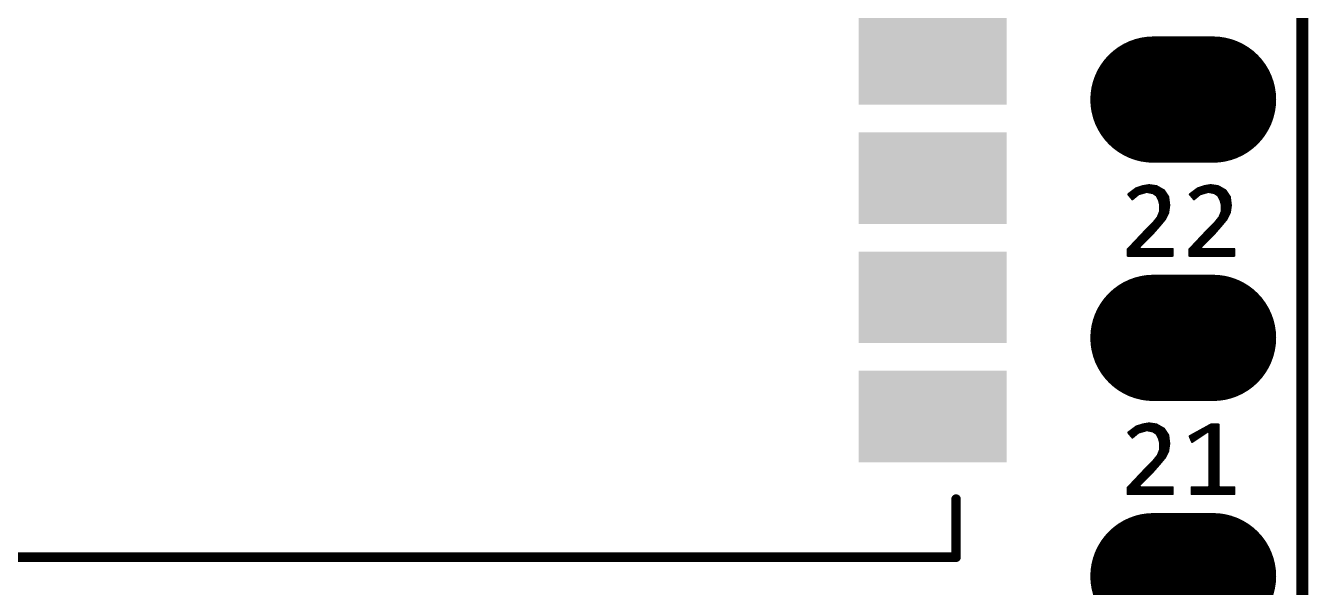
# Model space of a CAD drawing. Extents: x 17.8 to 58.4, y 21 to 93.6.
# Drawn here: x 37.19 to 50.86, y 57.73 to 63.71 of the extents above; entities that cross this region are included whole.
import ezdxf

# ---------------------------------------------------------------- set-up
doc = ezdxf.new("R2010")
doc.units = 0
doc.header["$MEASUREMENT"] = 0
doc.layers.get('0').update_dxf_attribs({"linetype": 'CONTINUOUS'})
doc.layers.add('SILKTOP_PHO', color=251, linetype='CONTINUOUS')

# ---------------------------------------------------------------- blocks, each defined once
blk = doc.blocks.new('ROUND_1')
at = {"const_width": 0.0127}
blk.add_lwpolyline([(-0.00635, 0, 1), (0.00635, 0, 1)], format="xyb", close=True, dxfattribs=at)
blk = doc.blocks.new('ROUND_33')
at = {"const_width": 0.0508}
blk.add_lwpolyline([(-0.0254, 0, 1), (0.0254, 0, 1)], format="xyb", close=True, dxfattribs=at)
blk = doc.blocks.new('RECTANGLE_22')
blk.add_solid([(0.788162, 0.48806), (0.788162, -0.48806), (-0.788162, 0.48806), (-0.788162, -0.48806)])
blk = doc.blocks.new('OBLONG_245')
at = {"const_width": 1.3462}
blk.add_lwpolyline([(0.3175, 0), (-0.3175, 0)], dxfattribs=at)
at = {"const_width": 0.6731}
for points in [[(-0.65405, 0, 1), (0.01905, 0, 1)], [(-0.01905, 0, 1), (0.65405, 0, 1)]]:
    blk.add_lwpolyline(points, format="xyb", close=True, dxfattribs=at)

msp = doc.modelspace()

# ---------------------------------------------------------------- linework, layer by layer
at = {"const_width": 0.127}
msp.add_lwpolyline([(50.8, 25.900126), (50.8, 76.700126)], dxfattribs=at)
at = {"layer": 'SILKTOP_PHO'}
for points, const_width in [([(50.8, 25.900126), (50.8, 76.700126)], 0.127), ([(49.02835, 61.977778), (48.945292, 61.915294)], 0.0254), ([(48.9712, 61.884052), (48.9712, 61.934852)], 0.0254), ([(48.9966, 61.87059), (48.9966, 61.953902)], 0.0254), ([(49.022, 61.891926), (49.022, 61.972952)], 0.0254), ([(49.097184, 62.000638), (49.02835, 61.977778)], 0.0254), ([(49.0474, 61.913008), (49.0474, 61.984128)], 0.0254), ([(49.054766, 61.917834), (49.138332, 61.94171)], 0.0254), ([(49.0728, 61.922914), (49.0728, 61.99251)], 0.0254), ([(49.165764, 62.012068), (49.097184, 62.000638)], 0.0254), ([(49.0982, 61.930026), (49.0982, 62.000892)], 0.0254), ([(49.1236, 61.937392), (49.1236, 62.004956)], 0.0254), ([(49.138332, 61.94171), (49.144174, 61.941964)], 0.0254), ([(49.144174, 61.941964), (49.203864, 61.930026)], 0.0254), ([(49.149, 61.940948), (49.149, 62.009274)], 0.0254), ([(49.245012, 62.000638), (49.165764, 62.012068)], 0.0254), ([(49.1744, 61.935868), (49.1744, 62.010798)], 0.0254), ([(49.1998, 61.930788), (49.1998, 62.007242)], 0.0254), ([(49.203864, 61.930026), (49.208436, 61.927994)], 0.0254), ([(49.208436, 61.927994), (49.24425, 61.904118)], 0.0254), ([(49.2252, 61.916818), (49.2252, 62.003686)], 0.0254), ([(49.324006, 61.95568), (49.245012, 62.000638)], 0.0254), ([(49.2506, 61.895482), (49.2506, 61.99759)], 0.0254), ([(49.276, 61.83884), (49.276, 61.983112)], 0.0254), ([(49.3014, 61.610494), (49.3014, 61.968634)], 0.0254), ([(49.368456, 61.889132), (49.324006, 61.95568)], 0.0254), ([(49.3268, 61.640974), (49.3268, 61.951362)], 0.0254), ([(49.685194, 61.977778), (49.601882, 61.915294)], 0.0254), ([(49.6316, 61.879734), (49.6316, 61.937646)], 0.0254), ([(49.657, 61.873892), (49.657, 61.956696)], 0.0254), ([(49.6824, 61.894974), (49.6824, 61.975746)], 0.0254), ([(49.753774, 62.000638), (49.685194, 61.977778)], 0.0254), ([(49.7078, 61.916056), (49.7078, 61.985144)], 0.0254), ([(49.711356, 61.917834), (49.794922, 61.94171)], 0.0254), ([(49.7332, 61.92393), (49.7332, 61.99378)], 0.0254), ([(49.822608, 62.012068), (49.753774, 62.000638)], 0.0254), ([(49.7586, 61.931296), (49.7586, 62.0014)], 0.0254), ([(49.784, 61.938408), (49.784, 62.005718)], 0.0254), ([(49.794922, 61.94171), (49.801018, 61.941964)], 0.0254), ([(49.801018, 61.941964), (49.860708, 61.930026)], 0.0254), ([(49.8094, 61.940186), (49.8094, 62.009782)], 0.0254), ([(49.901856, 62.000638), (49.822608, 62.012068)], 0.0254), ([(49.8348, 61.935106), (49.8348, 62.01029)], 0.0254), ([(49.8602, 61.930026), (49.8602, 62.006734)], 0.0254), ([(49.860708, 61.930026), (49.86528, 61.927994)], 0.0254), ([(49.86528, 61.927994), (49.901094, 61.904118)], 0.0254), ([(49.8856, 61.914532), (49.8856, 62.002924)], 0.0254), ([(49.980596, 61.95568), (49.901856, 62.000638)], 0.0254), ([(49.911, 61.888116), (49.911, 61.995558)], 0.0254), ([(49.9364, 61.824108), (49.9364, 61.980826)], 0.0254), ([(49.9618, 61.615066), (49.9618, 61.966348)], 0.0254), ([(50.025046, 61.889132), (49.980596, 61.95568)], 0.0254), ([(49.9872, 61.645546), (49.9872, 61.945774)], 0.0254), ([(48.945292, 61.915294), (48.988218, 61.863732)], 0.0254), ([(48.9458, 61.914532), (48.9458, 61.915802)], 0.0254), ([(48.988218, 61.863732), (49.050194, 61.915294)], 0.0254), ([(49.050194, 61.915294), (49.054766, 61.917834)], 0.0254), ([(49.24425, 61.904118), (49.248568, 61.899292)], 0.0254), ([(49.248568, 61.899292), (49.272444, 61.85154)], 0.0254), ([(49.272444, 61.85154), (49.27346, 61.849)], 0.0254), ([(49.27346, 61.849), (49.285398, 61.801248)], 0.0254), ([(49.285398, 61.801248), (49.285906, 61.797946)], 0.0254), ([(49.285906, 61.797946), (49.285906, 61.738256)], 0.0254), ([(49.3522, 61.686186), (49.3522, 61.913262)], 0.0254), ([(49.368202, 61.71819), (49.379632, 61.7982)], 0.0254), ([(49.379632, 61.7982), (49.368456, 61.889132)], 0.0254), ([(49.3776, 61.783214), (49.3776, 61.815218)], 0.0254), ([(49.601882, 61.915294), (49.644808, 61.863732)], 0.0254), ([(49.6062, 61.910214), (49.6062, 61.918596)], 0.0254), ([(49.644808, 61.863732), (49.706784, 61.915294)], 0.0254), ([(49.706784, 61.915294), (49.711356, 61.917834)], 0.0254), ([(49.901094, 61.904118), (49.905412, 61.899292)], 0.0254), ([(49.905412, 61.899292), (49.929288, 61.85154)], 0.0254), ([(49.929288, 61.85154), (49.930304, 61.849)], 0.0254), ([(49.930304, 61.849), (49.942242, 61.801248)], 0.0254), ([(49.942242, 61.801248), (49.942496, 61.797946)], 0.0254), ([(49.942496, 61.797946), (49.942496, 61.738256)], 0.0254), ([(50.0126, 61.693552), (50.0126, 61.907674)], 0.0254), ([(50.036476, 61.7982), (50.025046, 61.889132)], 0.0254), ([(50.025046, 61.71819), (50.036476, 61.7982)], 0.0254), ([(49.259236, 61.670692), (49.211484, 61.611002)], 0.0254), ([(49.2506, 61.551058), (49.2506, 61.660024)], 0.0254), ([(49.261014, 61.673994), (49.259236, 61.670692)], 0.0254), ([(49.28489, 61.733684), (49.261014, 61.673994)], 0.0254), ([(49.275492, 61.579506), (49.334166, 61.649864)], 0.0254), ([(49.276, 61.580014), (49.276, 61.711332)], 0.0254), ([(49.285906, 61.738256), (49.28489, 61.733684)], 0.0254), ([(49.334166, 61.649864), (49.368202, 61.71819)], 0.0254), ([(49.915826, 61.670692), (49.868074, 61.611002)], 0.0254), ([(49.911, 61.555376), (49.911, 61.664596)], 0.0254), ([(49.917858, 61.673994), (49.915826, 61.670692)], 0.0254), ([(49.941734, 61.733684), (49.917858, 61.673994)], 0.0254), ([(49.932082, 61.579506), (49.990756, 61.649864)], 0.0254), ([(49.9364, 61.584586), (49.9364, 61.720476)], 0.0254), ([(49.942496, 61.738256), (49.941734, 61.733684)], 0.0254), ([(49.990756, 61.649864), (50.025046, 61.71819)], 0.0254), ([(49.127156, 61.52642), (48.93945, 61.327284)], 0.0254), ([(49.1236, 61.415676), (49.1236, 61.522864)], 0.0254), ([(49.210468, 61.609986), (49.127156, 61.52642)], 0.0254), ([(49.149, 61.441076), (49.149, 61.548518)], 0.0254), ([(49.1744, 61.466476), (49.1744, 61.573918)], 0.0254), ([(49.19218, 61.484256), (49.275492, 61.579506)], 0.0254), ([(49.1998, 61.492892), (49.1998, 61.599318)], 0.0254), ([(49.211484, 61.611002), (49.210468, 61.609986)], 0.0254), ([(49.2252, 61.522102), (49.2252, 61.628274)], 0.0254), ([(49.783746, 61.52642), (49.596294, 61.327284)], 0.0254), ([(49.867312, 61.609986), (49.783746, 61.52642)], 0.0254), ([(49.784, 61.419486), (49.784, 61.526674)], 0.0254), ([(49.8094, 61.444886), (49.8094, 61.552074)], 0.0254), ([(49.8348, 61.470286), (49.8348, 61.577474)], 0.0254), ([(49.849024, 61.484256), (49.932082, 61.579506)], 0.0254), ([(49.8602, 61.49721), (49.8602, 61.602874)], 0.0254), ([(49.868074, 61.611002), (49.867312, 61.609986)], 0.0254), ([(49.8856, 61.526166), (49.8856, 61.632846)], 0.0254), ([(48.9966, 61.261498), (48.9966, 61.38799)], 0.0254), ([(49.022, 61.261498), (49.022, 61.414914)], 0.0254), ([(49.0474, 61.261498), (49.0474, 61.441838)], 0.0254), ([(49.061116, 61.353192), (49.19218, 61.484256)], 0.0254), ([(49.0728, 61.364876), (49.0728, 61.469016)], 0.0254), ([(49.0982, 61.390276), (49.0982, 61.49594)], 0.0254), ([(49.657, 61.261498), (49.657, 61.3918)], 0.0254), ([(49.6824, 61.261498), (49.6824, 61.418724)], 0.0254), ([(49.7078, 61.261498), (49.7078, 61.445902)], 0.0254), ([(49.71796, 61.353192), (49.849024, 61.484256)], 0.0254), ([(49.7332, 61.368686), (49.7332, 61.472826)], 0.0254), ([(49.7586, 61.394086), (49.7586, 61.49975)], 0.0254), ([(48.93945, 61.327284), (48.93945, 61.261498)], 0.0254), ([(48.93945, 61.261498), (49.4157, 61.261498)], 0.0254), ([(48.9458, 61.261498), (48.9458, 61.333888)], 0.0254), ([(48.9712, 61.261498), (48.9712, 61.361066)], 0.0254), ([(49.07026, 61.331602), (49.061116, 61.353192)], 0.0254), ([(49.4157, 61.331602), (49.07026, 61.331602)], 0.0254), ([(49.0728, 61.261498), (49.0728, 61.331602)], 0.0254), ([(49.0982, 61.261498), (49.0982, 61.331602)], 0.0254), ([(49.1236, 61.261498), (49.1236, 61.331602)], 0.0254), ([(49.149, 61.261498), (49.149, 61.331602)], 0.0254), ([(49.1744, 61.261498), (49.1744, 61.331602)], 0.0254), ([(49.1998, 61.261498), (49.1998, 61.331602)], 0.0254), ([(49.2252, 61.261498), (49.2252, 61.331602)], 0.0254), ([(49.2506, 61.261498), (49.2506, 61.331602)], 0.0254), ([(49.276, 61.261498), (49.276, 61.331602)], 0.0254), ([(49.3014, 61.261498), (49.3014, 61.331602)], 0.0254), ([(49.3268, 61.261498), (49.3268, 61.331602)], 0.0254), ([(49.3522, 61.261498), (49.3522, 61.331602)], 0.0254), ([(49.3776, 61.261498), (49.3776, 61.331602)], 0.0254), ([(49.403, 61.261498), (49.403, 61.331602)], 0.0254), ([(49.4157, 61.261498), (49.4157, 61.331602)], 0.0254), ([(49.596294, 61.327284), (49.596294, 61.261498)], 0.0254), ([(49.596294, 61.261498), (50.07229, 61.261498)], 0.0254), ([(49.6062, 61.261498), (49.6062, 61.337952)], 0.0254), ([(49.6316, 61.261498), (49.6316, 61.364876)], 0.0254), ([(49.72685, 61.331602), (49.71796, 61.353192)], 0.0254), ([(50.07229, 61.331602), (49.72685, 61.331602)], 0.0254), ([(49.7332, 61.261498), (49.7332, 61.331602)], 0.0254), ([(49.7586, 61.261498), (49.7586, 61.331602)], 0.0254), ([(49.784, 61.261498), (49.784, 61.331602)], 0.0254), ([(49.8094, 61.261498), (49.8094, 61.331602)], 0.0254), ([(49.8348, 61.261498), (49.8348, 61.331602)], 0.0254), ([(49.8602, 61.261498), (49.8602, 61.331602)], 0.0254), ([(49.8856, 61.261498), (49.8856, 61.331602)], 0.0254), ([(49.911, 61.261498), (49.911, 61.331602)], 0.0254), ([(49.9364, 61.261498), (49.9364, 61.331602)], 0.0254), ([(49.9618, 61.261498), (49.9618, 61.331602)], 0.0254), ([(49.9872, 61.261498), (49.9872, 61.331602)], 0.0254), ([(50.0126, 61.261498), (50.0126, 61.331602)], 0.0254), ([(50.038, 61.261498), (50.038, 61.331602)], 0.0254), ([(50.0634, 61.261498), (50.0634, 61.331602)], 0.0254), ([(50.07229, 61.261498), (50.07229, 61.331602)], 0.0254), ([(49.165764, 59.472068), (49.097184, 59.460638)], 0.0254), ([(49.0982, 59.390026), (49.0982, 59.460892)], 0.0254), ([(49.1236, 59.397392), (49.1236, 59.464956)], 0.0254), ([(49.149, 59.400948), (49.149, 59.469274)], 0.0254), ([(49.245012, 59.460638), (49.165764, 59.472068)], 0.0254), ([(49.1744, 59.395868), (49.1744, 59.470798)], 0.0254), ([(49.1998, 59.390788), (49.1998, 59.467242)], 0.0254), ([(49.2252, 59.376818), (49.2252, 59.463686)], 0.0254), ([(49.02835, 59.437778), (48.945292, 59.375294)], 0.0254), ([(48.945292, 59.375294), (48.988218, 59.323732)], 0.0254), ([(48.9458, 59.374532), (48.9458, 59.375802)], 0.0254), ([(48.9712, 59.344052), (48.9712, 59.394852)], 0.0254), ([(48.988218, 59.323732), (49.050194, 59.375294)], 0.0254), ([(48.9966, 59.33059), (48.9966, 59.413902)], 0.0254), ([(49.022, 59.351926), (49.022, 59.432952)], 0.0254), ([(49.097184, 59.460638), (49.02835, 59.437778)], 0.0254), ([(49.0474, 59.373008), (49.0474, 59.444128)], 0.0254), ([(49.050194, 59.375294), (49.054766, 59.377834)], 0.0254), ([(49.054766, 59.377834), (49.138332, 59.40171)], 0.0254), ([(49.0728, 59.382914), (49.0728, 59.45251)], 0.0254), ([(49.138332, 59.40171), (49.144174, 59.401964)], 0.0254), ([(49.144174, 59.401964), (49.203864, 59.390026)], 0.0254), ([(49.203864, 59.390026), (49.208436, 59.387994)], 0.0254), ([(49.208436, 59.387994), (49.24425, 59.364118)], 0.0254), ([(49.24425, 59.364118), (49.248568, 59.359292)], 0.0254), ([(49.324006, 59.41568), (49.245012, 59.460638)], 0.0254), ([(49.248568, 59.359292), (49.272444, 59.31154)], 0.0254), ([(49.2506, 59.355482), (49.2506, 59.45759)], 0.0254), ([(49.276, 59.29884), (49.276, 59.443112)], 0.0254), ([(49.3014, 59.070494), (49.3014, 59.428634)], 0.0254), ([(49.368456, 59.349132), (49.324006, 59.41568)], 0.0254), ([(49.3268, 59.100974), (49.3268, 59.411362)], 0.0254), ([(49.3522, 59.146186), (49.3522, 59.373262)], 0.0254), ([(49.379632, 59.2582), (49.368456, 59.349132)], 0.0254), ([(49.825656, 59.460384), (49.59985, 59.335924)], 0.0254), ([(49.59985, 59.335924), (49.624996, 59.276996)], 0.0254), ([(49.6062, 59.321192), (49.6062, 59.33948)], 0.0254), ([(49.624996, 59.276996), (49.791366, 59.387994)], 0.0254), ([(49.6316, 59.281568), (49.6316, 59.35345)], 0.0254), ([(49.657, 59.298332), (49.657, 59.36742)], 0.0254), ([(49.6824, 59.31535), (49.6824, 59.38139)], 0.0254), ([(49.7078, 59.332368), (49.7078, 59.39536)], 0.0254), ([(49.7332, 59.349132), (49.7332, 59.40933)], 0.0254), ([(49.7586, 59.36615), (49.7586, 59.4233)], 0.0254), ([(49.784, 59.383168), (49.784, 59.43727)], 0.0254), ([(49.791366, 59.387994), (49.811178, 59.377326)], 0.0254), ([(49.8094, 59.38393), (49.8094, 59.45124)], 0.0254), ([(49.811178, 59.377326), (49.811178, 58.804302)], 0.0254), ([(49.905158, 59.460384), (49.825656, 59.460384)], 0.0254), ([(49.8348, 58.721498), (49.8348, 59.460384)], 0.0254), ([(49.8602, 58.721498), (49.8602, 59.460384)], 0.0254), ([(49.8856, 58.721498), (49.8856, 59.460384)], 0.0254), ([(49.905158, 58.804302), (49.905158, 59.460384)], 0.0254), ([(49.28489, 59.193684), (49.261014, 59.133994)], 0.0254), ([(49.272444, 59.31154), (49.27346, 59.309)], 0.0254), ([(49.27346, 59.309), (49.285398, 59.261248)], 0.0254), ([(49.285906, 59.198256), (49.28489, 59.193684)], 0.0254), ([(49.285398, 59.261248), (49.285906, 59.257946)], 0.0254), ([(49.285906, 59.257946), (49.285906, 59.198256)], 0.0254), ([(49.368202, 59.17819), (49.379632, 59.2582)], 0.0254), ([(49.3776, 59.243214), (49.3776, 59.275218)], 0.0254), ([(49.210468, 59.069986), (49.127156, 58.98642)], 0.0254), ([(49.1998, 58.952892), (49.1998, 59.059318)], 0.0254), ([(49.211484, 59.071002), (49.210468, 59.069986)], 0.0254), ([(49.259236, 59.130692), (49.211484, 59.071002)], 0.0254), ([(49.2252, 58.982102), (49.2252, 59.088274)], 0.0254), ([(49.2506, 59.011058), (49.2506, 59.120024)], 0.0254), ([(49.261014, 59.133994), (49.259236, 59.130692)], 0.0254), ([(49.275492, 59.039506), (49.334166, 59.109864)], 0.0254), ([(49.276, 59.040014), (49.276, 59.171332)], 0.0254), ([(49.334166, 59.109864), (49.368202, 59.17819)], 0.0254), ([(49.127156, 58.98642), (48.93945, 58.787284)], 0.0254), ([(49.061116, 58.813192), (49.19218, 58.944256)], 0.0254), ([(49.0728, 58.824876), (49.0728, 58.929016)], 0.0254), ([(49.0982, 58.850276), (49.0982, 58.95594)], 0.0254), ([(49.1236, 58.875676), (49.1236, 58.982864)], 0.0254), ([(49.149, 58.901076), (49.149, 59.008518)], 0.0254), ([(49.1744, 58.926476), (49.1744, 59.033918)], 0.0254), ([(49.19218, 58.944256), (49.275492, 59.039506)], 0.0254), ([(48.93945, 58.787284), (48.93945, 58.721498)], 0.0254), ([(48.9458, 58.721498), (48.9458, 58.793888)], 0.0254), ([(48.9712, 58.721498), (48.9712, 58.821066)], 0.0254), ([(48.9966, 58.721498), (48.9966, 58.84799)], 0.0254), ([(49.022, 58.721498), (49.022, 58.874914)], 0.0254), ([(49.0474, 58.721498), (49.0474, 58.901838)], 0.0254), ([(49.07026, 58.791602), (49.061116, 58.813192)], 0.0254), ([(49.4157, 58.791602), (49.07026, 58.791602)], 0.0254), ([(49.0728, 58.721498), (49.0728, 58.791602)], 0.0254), ([(49.0982, 58.721498), (49.0982, 58.791602)], 0.0254), ([(49.1236, 58.721498), (49.1236, 58.791602)], 0.0254), ([(49.149, 58.721498), (49.149, 58.791602)], 0.0254), ([(49.1744, 58.721498), (49.1744, 58.791602)], 0.0254), ([(49.1998, 58.721498), (49.1998, 58.791602)], 0.0254), ([(49.2252, 58.721498), (49.2252, 58.791602)], 0.0254), ([(49.2506, 58.721498), (49.2506, 58.791602)], 0.0254), ([(49.276, 58.721498), (49.276, 58.791602)], 0.0254), ([(49.3014, 58.721498), (49.3014, 58.791602)], 0.0254), ([(49.3268, 58.721498), (49.3268, 58.791602)], 0.0254), ([(49.3522, 58.721498), (49.3522, 58.791602)], 0.0254), ([(49.3776, 58.721498), (49.3776, 58.791602)], 0.0254), ([(49.403, 58.721498), (49.403, 58.791602)], 0.0254), ([(49.4157, 58.721498), (49.4157, 58.791602)], 0.0254), ([(49.798478, 58.791602), (49.62017, 58.791602)], 0.0254), ([(49.62017, 58.791602), (49.62017, 58.721498)], 0.0254), ([(49.6316, 58.721498), (49.6316, 58.791602)], 0.0254), ([(49.657, 58.721498), (49.657, 58.791602)], 0.0254), ([(49.6824, 58.721498), (49.6824, 58.791602)], 0.0254), ([(49.7078, 58.721498), (49.7078, 58.791602)], 0.0254), ([(49.7332, 58.721498), (49.7332, 58.791602)], 0.0254), ([(49.7586, 58.721498), (49.7586, 58.791602)], 0.0254), ([(49.784, 58.721498), (49.784, 58.791602)], 0.0254), ([(49.811178, 58.804302), (49.798478, 58.791602)], 0.0254), ([(49.8094, 58.721498), (49.8094, 58.797698)], 0.0254), ([(49.917858, 58.791602), (49.905158, 58.804302)], 0.0254), ([(49.911, 58.721498), (49.911, 58.793634)], 0.0254), ([(50.07229, 58.791602), (49.917858, 58.791602)], 0.0254), ([(49.9364, 58.721498), (49.9364, 58.791602)], 0.0254), ([(49.9618, 58.721498), (49.9618, 58.791602)], 0.0254), ([(49.9872, 58.721498), (49.9872, 58.791602)], 0.0254), ([(50.0126, 58.721498), (50.0126, 58.791602)], 0.0254), ([(50.038, 58.721498), (50.038, 58.791602)], 0.0254), ([(50.0634, 58.721498), (50.0634, 58.791602)], 0.0254), ([(50.07229, 58.721498), (50.07229, 58.791602)], 0.0254), ([(47.108364, 58.046874), (47.108364, 58.666888)], 0.1016), ([(48.93945, 58.721498), (49.4157, 58.721498)], 0.0254), ([(49.62017, 58.721498), (50.07229, 58.721498)], 0.0254), ([(29.1084, 58.046874), (47.108364, 58.046874)], 0.1016), ([(46.208442, 58.046874), (47.108364, 58.046874)], 0.1016)]:
    msp.add_lwpolyline(points, dxfattribs=dict(at, const_width=const_width))

# ---------------------------------------------------------------- block references
for name, p in [('RECTANGLE_22', (46.858428, 63.356998)), ('OBLONG_245', (49.53, 62.924944)), ('RECTANGLE_22', (46.858428, 62.086998)), ('RECTANGLE_22', (46.858428, 60.816998)), ('OBLONG_245', (49.53, 60.384944)), ('RECTANGLE_22', (46.858428, 59.546998)), ('OBLONG_245', (49.53, 57.844944))]:
    msp.add_blockref(name, p)
for name, p in [('ROUND_1', (48.9712, 61.934852)), ('ROUND_1', (48.9966, 61.953902)), ('ROUND_1', (49.022, 61.972952)), ('ROUND_1', (49.02835, 61.977778)), ('ROUND_1', (49.0474, 61.984128)), ('ROUND_1', (49.0728, 61.99251)), ('ROUND_1', (49.0728, 61.922914)), ('ROUND_1', (49.097184, 62.000638)), ('ROUND_1', (49.0982, 62.000892)), ('ROUND_1', (49.0982, 61.930026)), ('ROUND_1', (49.1236, 62.004956)), ('ROUND_1', (49.1236, 61.937392)), ('ROUND_1', (49.138332, 61.94171)), ('ROUND_1', (49.144174, 61.941964)), ('ROUND_1', (49.149, 62.009274)), ('ROUND_1', (49.149, 61.940948)), ('ROUND_1', (49.165764, 62.012068)), ('ROUND_1', (49.1744, 62.010798)), ('ROUND_1', (49.1744, 61.935868)), ('ROUND_1', (49.1998, 62.007242)), ('ROUND_1', (49.1998, 61.930788)), ('ROUND_1', (49.203864, 61.930026)), ('ROUND_1', (49.208436, 61.927994)), ('ROUND_1', (49.2252, 62.003686)), ('ROUND_1', (49.245012, 62.000638)), ('ROUND_1', (49.2506, 61.99759)), ('ROUND_1', (49.276, 61.983112)), ('ROUND_1', (49.3014, 61.968634)), ('ROUND_1', (49.324006, 61.95568)), ('ROUND_1', (49.3268, 61.951362)), ('ROUND_1', (49.6316, 61.937646)), ('ROUND_1', (49.657, 61.956696)), ('ROUND_1', (49.6824, 61.975746)), ('ROUND_1', (49.685194, 61.977778)), ('ROUND_1', (49.7078, 61.985144)), ('ROUND_1', (49.7332, 61.99378)), ('ROUND_1', (49.7332, 61.92393)), ('ROUND_1', (49.753774, 62.000638)), ('ROUND_1', (49.7586, 62.0014)), ('ROUND_1', (49.7586, 61.931296)), ('ROUND_1', (49.784, 62.005718)), ('ROUND_1', (49.784, 61.938408)), ('ROUND_1', (49.794922, 61.94171)), ('ROUND_1', (49.801018, 61.941964)), ('ROUND_1', (49.8094, 62.009782)), ('ROUND_1', (49.8094, 61.940186)), ('ROUND_1', (49.822608, 62.012068)), ('ROUND_1', (49.8348, 62.01029)), ('ROUND_1', (49.8348, 61.935106)), ('ROUND_1', (49.8602, 62.006734)), ('ROUND_1', (49.8602, 61.930026)), ('ROUND_1', (49.860708, 61.930026)), ('ROUND_1', (49.86528, 61.927994)), ('ROUND_1', (49.8856, 62.002924)), ('ROUND_1', (49.901856, 62.000638)), ('ROUND_1', (49.911, 61.995558)), ('ROUND_1', (49.9364, 61.980826)), ('ROUND_1', (49.9618, 61.966348)), ('ROUND_1', (49.980596, 61.95568)), ('ROUND_1', (49.9872, 61.945774)), ('ROUND_1', (48.945292, 61.915294)), ('ROUND_1', (48.9458, 61.915802)), ('ROUND_1', (48.9458, 61.914532)), ('ROUND_1', (48.9712, 61.884052)), ('ROUND_1', (48.988218, 61.863732)), ('ROUND_1', (48.9966, 61.87059)), ('ROUND_1', (49.022, 61.891926)), ('ROUND_1', (49.0474, 61.913008)), ('ROUND_1', (49.050194, 61.915294)), ('ROUND_1', (49.054766, 61.917834)), ('ROUND_1', (49.2252, 61.916818)), ('ROUND_1', (49.24425, 61.904118)), ('ROUND_1', (49.248568, 61.899292)), ('ROUND_1', (49.2506, 61.895482)), ('ROUND_1', (49.272444, 61.85154)), ('ROUND_1', (49.27346, 61.849)), ('ROUND_1', (49.276, 61.83884)), ('ROUND_1', (49.285398, 61.801248)), ('ROUND_1', (49.285906, 61.797946)), ('ROUND_1', (49.3522, 61.913262)), ('ROUND_1', (49.368456, 61.889132)), ('ROUND_1', (49.3776, 61.815218)), ('ROUND_1', (49.379632, 61.7982)), ('ROUND_1', (49.601882, 61.915294)), ('ROUND_1', (49.6062, 61.918596)), ('ROUND_1', (49.6062, 61.910214)), ('ROUND_1', (49.6316, 61.879734)), ('ROUND_1', (49.644808, 61.863732)), ('ROUND_1', (49.657, 61.873892)), ('ROUND_1', (49.6824, 61.894974)), ('ROUND_1', (49.706784, 61.915294)), ('ROUND_1', (49.7078, 61.916056)), ('ROUND_1', (49.711356, 61.917834)), ('ROUND_1', (49.8856, 61.914532)), ('ROUND_1', (49.901094, 61.904118)), ('ROUND_1', (49.905412, 61.899292)), ('ROUND_1', (49.911, 61.888116)), ('ROUND_1', (49.929288, 61.85154)), ('ROUND_1', (49.930304, 61.849)), ('ROUND_1', (49.9364, 61.824108)), ('ROUND_1', (49.942242, 61.801248)), ('ROUND_1', (49.942496, 61.797946)), ('ROUND_1', (50.0126, 61.907674)), ('ROUND_1', (50.025046, 61.889132)), ('ROUND_1', (50.036476, 61.7982)), ('ROUND_1', (49.2506, 61.660024)), ('ROUND_1', (49.259236, 61.670692)), ('ROUND_1', (49.261014, 61.673994)), ('ROUND_1', (49.276, 61.711332)), ('ROUND_1', (49.28489, 61.733684)), ('ROUND_1', (49.285906, 61.738256)), ('ROUND_1', (49.334166, 61.649864)), ('ROUND_1', (49.3522, 61.686186)), ('ROUND_1', (49.368202, 61.71819)), ('ROUND_1', (49.3776, 61.783214)), ('ROUND_1', (49.911, 61.664596)), ('ROUND_1', (49.915826, 61.670692)), ('ROUND_1', (49.917858, 61.673994)), ('ROUND_1', (49.9364, 61.720476)), ('ROUND_1', (49.941734, 61.733684)), ('ROUND_1', (49.942496, 61.738256)), ('ROUND_1', (49.990756, 61.649864)), ('ROUND_1', (50.0126, 61.693552)), ('ROUND_1', (50.025046, 61.71819)), ('ROUND_1', (49.1236, 61.522864)), ('ROUND_1', (49.127156, 61.52642)), ('ROUND_1', (49.149, 61.548518)), ('ROUND_1', (49.1744, 61.573918)), ('ROUND_1', (49.1998, 61.599318)), ('ROUND_1', (49.210468, 61.609986)), ('ROUND_1', (49.211484, 61.611002)), ('ROUND_1', (49.2252, 61.628274)), ('ROUND_1', (49.2252, 61.522102)), ('ROUND_1', (49.2506, 61.551058)), ('ROUND_1', (49.275492, 61.579506)), ('ROUND_1', (49.276, 61.580014)), ('ROUND_1', (49.3014, 61.610494)), ('ROUND_1', (49.3268, 61.640974)), ('ROUND_1', (49.783746, 61.52642)), ('ROUND_1', (49.784, 61.526674)), ('ROUND_1', (49.8094, 61.552074)), ('ROUND_1', (49.8348, 61.577474)), ('ROUND_1', (49.8602, 61.602874)), ('ROUND_1', (49.867312, 61.609986)), ('ROUND_1', (49.867312, 61.609986)), ('ROUND_1', (49.868074, 61.611002)), ('ROUND_1', (49.8856, 61.632846)), ('ROUND_1', (49.8856, 61.526166)), ('ROUND_1', (49.911, 61.555376)), ('ROUND_1', (49.932082, 61.579506)), ('ROUND_1', (49.9364, 61.584586)), ('ROUND_1', (49.9618, 61.615066)), ('ROUND_1', (49.9872, 61.645546)), ('ROUND_1', (48.9966, 61.38799)), ('ROUND_1', (49.022, 61.414914)), ('ROUND_1', (49.0474, 61.441838)), ('ROUND_1', (49.0728, 61.469016)), ('ROUND_1', (49.0982, 61.49594)), ('ROUND_1', (49.0982, 61.390276)), ('ROUND_1', (49.1236, 61.415676)), ('ROUND_1', (49.149, 61.441076)), ('ROUND_1', (49.1744, 61.466476)), ('ROUND_1', (49.19218, 61.484256)), ('ROUND_1', (49.1998, 61.492892)), ('ROUND_1', (49.657, 61.3918)), ('ROUND_1', (49.6824, 61.418724)), ('ROUND_1', (49.7078, 61.445902)), ('ROUND_1', (49.7332, 61.472826)), ('ROUND_1', (49.7586, 61.49975)), ('ROUND_1', (49.7586, 61.394086)), ('ROUND_1', (49.784, 61.419486)), ('ROUND_1', (49.8094, 61.444886)), ('ROUND_1', (49.8348, 61.470286)), ('ROUND_1', (49.849024, 61.484256)), ('ROUND_1', (49.8602, 61.49721)), ('ROUND_1', (48.93945, 61.327284)), ('ROUND_1', (48.93945, 61.261498)), ('ROUND_1', (48.9458, 61.333888)), ('ROUND_1', (48.9458, 61.261498)), ('ROUND_1', (48.9712, 61.361066)), ('ROUND_1', (48.9712, 61.261498)), ('ROUND_1', (48.9966, 61.261498)), ('ROUND_1', (49.022, 61.261498)), ('ROUND_1', (49.0474, 61.261498)), ('ROUND_1', (49.061116, 61.353192)), ('ROUND_1', (49.07026, 61.331602)), ('ROUND_1', (49.0728, 61.364876)), ('ROUND_1', (49.0728, 61.331602)), ('ROUND_1', (49.0728, 61.261498)), ('ROUND_1', (49.0982, 61.331602)), ('ROUND_1', (49.0982, 61.261498)), ('ROUND_1', (49.1236, 61.331602)), ('ROUND_1', (49.1236, 61.261498)), ('ROUND_1', (49.149, 61.331602)), ('ROUND_1', (49.149, 61.261498)), ('ROUND_1', (49.1744, 61.331602)), ('ROUND_1', (49.1744, 61.261498)), ('ROUND_1', (49.1998, 61.331602)), ('ROUND_1', (49.1998, 61.261498)), ('ROUND_1', (49.2252, 61.331602)), ('ROUND_1', (49.2252, 61.261498)), ('ROUND_1', (49.2506, 61.331602)), ('ROUND_1', (49.2506, 61.261498)), ('ROUND_1', (49.276, 61.331602)), ('ROUND_1', (49.276, 61.261498)), ('ROUND_1', (49.3014, 61.331602)), ('ROUND_1', (49.3014, 61.261498)), ('ROUND_1', (49.3268, 61.331602)), ('ROUND_1', (49.3268, 61.261498)), ('ROUND_1', (49.3522, 61.331602)), ('ROUND_1', (49.3522, 61.261498)), ('ROUND_1', (49.3776, 61.331602)), ('ROUND_1', (49.3776, 61.261498)), ('ROUND_1', (49.403, 61.331602)), ('ROUND_1', (49.403, 61.261498)), ('ROUND_1', (49.4157, 61.331602)), ('ROUND_1', (49.4157, 61.331602)), ('ROUND_1', (49.4157, 61.261498)), ('ROUND_1', (49.596294, 61.327284)), ('ROUND_1', (49.596294, 61.261498)), ('ROUND_1', (49.6062, 61.337952)), ('ROUND_1', (49.6062, 61.261498)), ('ROUND_1', (49.6316, 61.364876)), ('ROUND_1', (49.6316, 61.261498)), ('ROUND_1', (49.657, 61.261498)), ('ROUND_1', (49.6824, 61.261498)), ('ROUND_1', (49.7078, 61.261498)), ('ROUND_1', (49.71796, 61.353192)), ('ROUND_1', (49.72685, 61.331602)), ('ROUND_1', (49.7332, 61.368686)), ('ROUND_1', (49.7332, 61.331602)), ('ROUND_1', (49.7332, 61.261498)), ('ROUND_1', (49.7586, 61.331602)), ('ROUND_1', (49.7586, 61.261498)), ('ROUND_1', (49.784, 61.331602)), ('ROUND_1', (49.784, 61.261498)), ('ROUND_1', (49.8094, 61.331602)), ('ROUND_1', (49.8094, 61.261498)), ('ROUND_1', (49.8348, 61.331602)), ('ROUND_1', (49.8348, 61.261498)), ('ROUND_1', (49.8602, 61.331602)), ('ROUND_1', (49.8602, 61.261498)), ('ROUND_1', (49.8856, 61.331602)), ('ROUND_1', (49.8856, 61.261498)), ('ROUND_1', (49.911, 61.331602)), ('ROUND_1', (49.911, 61.261498)), ('ROUND_1', (49.9364, 61.331602)), ('ROUND_1', (49.9364, 61.261498)), ('ROUND_1', (49.9618, 61.331602)), ('ROUND_1', (49.9618, 61.261498)), ('ROUND_1', (49.9872, 61.331602)), ('ROUND_1', (49.9872, 61.261498)), ('ROUND_1', (50.0126, 61.331602)), ('ROUND_1', (50.0126, 61.261498)), ('ROUND_1', (50.038, 61.331602)), ('ROUND_1', (50.038, 61.261498)), ('ROUND_1', (50.0634, 61.331602)), ('ROUND_1', (50.0634, 61.261498)), ('ROUND_1', (50.07229, 61.331602)), ('ROUND_1', (50.07229, 61.331602)), ('ROUND_1', (50.07229, 61.261498)), ('ROUND_1', (49.0982, 59.460892)), ('ROUND_1', (49.1236, 59.464956)), ('ROUND_1', (49.149, 59.469274)), ('ROUND_1', (49.165764, 59.472068)), ('ROUND_1', (49.1744, 59.470798)), ('ROUND_1', (49.1998, 59.467242)), ('ROUND_1', (49.2252, 59.463686)), ('ROUND_1', (48.945292, 59.375294)), ('ROUND_1', (48.9458, 59.375802)), ('ROUND_1', (48.9458, 59.374532)), ('ROUND_1', (48.9712, 59.394852)), ('ROUND_1', (48.9712, 59.344052)), ('ROUND_1', (48.9966, 59.413902)), ('ROUND_1', (48.9966, 59.33059)), ('ROUND_1', (49.022, 59.432952)), ('ROUND_1', (49.022, 59.351926)), ('ROUND_1', (49.02835, 59.437778)), ('ROUND_1', (49.0474, 59.444128)), ('ROUND_1', (49.0474, 59.373008)), ('ROUND_1', (49.050194, 59.375294)), ('ROUND_1', (49.054766, 59.377834)), ('ROUND_1', (49.0728, 59.45251)), ('ROUND_1', (49.0728, 59.382914)), ('ROUND_1', (49.097184, 59.460638)), ('ROUND_1', (49.0982, 59.390026)), ('ROUND_1', (49.1236, 59.397392)), ('ROUND_1', (49.138332, 59.40171)), ('ROUND_1', (49.144174, 59.401964)), ('ROUND_1', (49.149, 59.400948)), ('ROUND_1', (49.1744, 59.395868)), ('ROUND_1', (49.1998, 59.390788)), ('ROUND_1', (49.203864, 59.390026)), ('ROUND_1', (49.208436, 59.387994)), ('ROUND_1', (49.2252, 59.376818)), ('ROUND_1', (49.24425, 59.364118)), ('ROUND_1', (49.245012, 59.460638)), ('ROUND_1', (49.248568, 59.359292)), ('ROUND_1', (49.2506, 59.45759)), ('ROUND_1', (49.2506, 59.355482)), ('ROUND_1', (49.276, 59.443112)), ('ROUND_1', (49.3014, 59.428634)), ('ROUND_1', (49.324006, 59.41568)), ('ROUND_1', (49.3268, 59.411362)), ('ROUND_1', (49.3522, 59.373262)), ('ROUND_1', (49.368456, 59.349132)), ('ROUND_1', (49.59985, 59.335924)), ('ROUND_1', (49.6062, 59.33948)), ('ROUND_1', (49.6316, 59.35345)), ('ROUND_1', (49.657, 59.36742)), ('ROUND_1', (49.6824, 59.38139)), ('ROUND_1', (49.7078, 59.39536)), ('ROUND_1', (49.7078, 59.332368)), ('ROUND_1', (49.7332, 59.40933)), ('ROUND_1', (49.7332, 59.349132)), ('ROUND_1', (49.7586, 59.4233)), ('ROUND_1', (49.7586, 59.36615)), ('ROUND_1', (49.784, 59.43727)), ('ROUND_1', (49.784, 59.383168)), ('ROUND_1', (49.791366, 59.387994)), ('ROUND_1', (49.8094, 59.45124)), ('ROUND_1', (49.8094, 59.38393)), ('ROUND_1', (49.811178, 59.377326)), ('ROUND_1', (49.825656, 59.460384)), ('ROUND_1', (49.8348, 59.460384)), ('ROUND_1', (49.8602, 59.460384)), ('ROUND_1', (49.8856, 59.460384)), ('ROUND_1', (49.905158, 59.460384)), ('ROUND_1', (48.988218, 59.323732)), ('ROUND_1', (49.272444, 59.31154)), ('ROUND_1', (49.27346, 59.309)), ('ROUND_1', (49.276, 59.29884)), ('ROUND_1', (49.28489, 59.193684)), ('ROUND_1', (49.285398, 59.261248)), ('ROUND_1', (49.285906, 59.257946)), ('ROUND_1', (49.285906, 59.198256)), ('ROUND_1', (49.3776, 59.275218)), ('ROUND_1', (49.3776, 59.243214)), ('ROUND_1', (49.379632, 59.2582)), ('ROUND_1', (49.6062, 59.321192)), ('ROUND_1', (49.624996, 59.276996)), ('ROUND_1', (49.6316, 59.281568)), ('ROUND_1', (49.657, 59.298332)), ('ROUND_1', (49.6824, 59.31535)), ('ROUND_1', (49.1998, 59.059318)), ('ROUND_1', (49.210468, 59.069986)), ('ROUND_1', (49.211484, 59.071002)), ('ROUND_1', (49.2252, 59.088274)), ('ROUND_1', (49.2506, 59.120024)), ('ROUND_1', (49.259236, 59.130692)), ('ROUND_1', (49.261014, 59.133994)), ('ROUND_1', (49.276, 59.171332)), ('ROUND_1', (49.3014, 59.070494)), ('ROUND_1', (49.3268, 59.100974)), ('ROUND_1', (49.334166, 59.109864)), ('ROUND_1', (49.3522, 59.146186)), ('ROUND_1', (49.368202, 59.17819)), ('ROUND_1', (49.0728, 58.929016)), ('ROUND_1', (49.0982, 58.95594)), ('ROUND_1', (49.1236, 58.982864)), ('ROUND_1', (49.127156, 58.98642)), ('ROUND_1', (49.149, 59.008518)), ('ROUND_1', (49.1744, 59.033918)), ('ROUND_1', (49.1744, 58.926476)), ('ROUND_1', (49.19218, 58.944256)), ('ROUND_1', (49.1998, 58.952892)), ('ROUND_1', (49.2252, 58.982102)), ('ROUND_1', (49.2506, 59.011058)), ('ROUND_1', (49.275492, 59.039506)), ('ROUND_1', (49.276, 59.040014)), ('ROUND_1', (48.93945, 58.787284)), ('ROUND_1', (48.9458, 58.793888)), ('ROUND_1', (48.9712, 58.821066)), ('ROUND_1', (48.9966, 58.84799)), ('ROUND_1', (49.022, 58.874914)), ('ROUND_1', (49.0474, 58.901838)), ('ROUND_1', (49.061116, 58.813192)), ('ROUND_1', (49.07026, 58.791602)), ('ROUND_1', (49.0728, 58.824876)), ('ROUND_1', (49.0728, 58.791602)), ('ROUND_1', (49.0982, 58.850276)), ('ROUND_1', (49.0982, 58.791602)), ('ROUND_1', (49.1236, 58.875676)), ('ROUND_1', (49.1236, 58.791602)), ('ROUND_1', (49.149, 58.901076)), ('ROUND_1', (49.149, 58.791602)), ('ROUND_1', (49.1744, 58.791602)), ('ROUND_1', (49.1998, 58.791602)), ('ROUND_1', (49.2252, 58.791602)), ('ROUND_1', (49.2506, 58.791602)), ('ROUND_1', (49.276, 58.791602)), ('ROUND_1', (49.3014, 58.791602)), ('ROUND_1', (49.3268, 58.791602)), ('ROUND_1', (49.3522, 58.791602)), ('ROUND_1', (49.3776, 58.791602)), ('ROUND_1', (49.403, 58.791602)), ('ROUND_1', (49.4157, 58.791602)), ('ROUND_1', (49.4157, 58.791602)), ('ROUND_1', (49.62017, 58.791602)), ('ROUND_1', (49.6316, 58.791602)), ('ROUND_1', (49.657, 58.791602)), ('ROUND_1', (49.6824, 58.791602)), ('ROUND_1', (49.7078, 58.791602)), ('ROUND_1', (49.7332, 58.791602)), ('ROUND_1', (49.7586, 58.791602)), ('ROUND_1', (49.784, 58.791602)), ('ROUND_1', (49.798478, 58.791602)), ('ROUND_1', (49.8094, 58.797698)), ('ROUND_1', (49.811178, 58.804302)), ('ROUND_1', (49.905158, 58.804302)), ('ROUND_1', (49.911, 58.793634)), ('ROUND_1', (49.917858, 58.791602)), ('ROUND_1', (49.9364, 58.791602)), ('ROUND_1', (49.9618, 58.791602)), ('ROUND_1', (49.9872, 58.791602)), ('ROUND_1', (50.0126, 58.791602)), ('ROUND_1', (50.038, 58.791602)), ('ROUND_1', (50.0634, 58.791602)), ('ROUND_1', (50.07229, 58.791602)), ('ROUND_1', (50.07229, 58.791602)), ('ROUND_33', (47.108364, 58.666888)), ('ROUND_1', (48.93945, 58.721498)), ('ROUND_1', (48.9458, 58.721498)), ('ROUND_1', (48.9712, 58.721498)), ('ROUND_1', (48.9966, 58.721498)), ('ROUND_1', (49.022, 58.721498)), ('ROUND_1', (49.0474, 58.721498)), ('ROUND_1', (49.0728, 58.721498)), ('ROUND_1', (49.0982, 58.721498)), ('ROUND_1', (49.1236, 58.721498)), ('ROUND_1', (49.149, 58.721498)), ('ROUND_1', (49.1744, 58.721498)), ('ROUND_1', (49.1998, 58.721498)), ('ROUND_1', (49.2252, 58.721498)), ('ROUND_1', (49.2506, 58.721498)), ('ROUND_1', (49.276, 58.721498)), ('ROUND_1', (49.3014, 58.721498)), ('ROUND_1', (49.3268, 58.721498)), ('ROUND_1', (49.3522, 58.721498)), ('ROUND_1', (49.3776, 58.721498)), ('ROUND_1', (49.403, 58.721498)), ('ROUND_1', (49.4157, 58.721498)), ('ROUND_1', (49.62017, 58.721498)), ('ROUND_1', (49.6316, 58.721498)), ('ROUND_1', (49.657, 58.721498)), ('ROUND_1', (49.6824, 58.721498)), ('ROUND_1', (49.7078, 58.721498)), ('ROUND_1', (49.7332, 58.721498)), ('ROUND_1', (49.7586, 58.721498)), ('ROUND_1', (49.784, 58.721498)), ('ROUND_1', (49.8094, 58.721498)), ('ROUND_1', (49.8348, 58.721498)), ('ROUND_1', (49.8602, 58.721498)), ('ROUND_1', (49.8856, 58.721498)), ('ROUND_1', (49.911, 58.721498)), ('ROUND_1', (49.9364, 58.721498)), ('ROUND_1', (49.9618, 58.721498)), ('ROUND_1', (49.9872, 58.721498)), ('ROUND_1', (50.0126, 58.721498)), ('ROUND_1', (50.038, 58.721498)), ('ROUND_1', (50.0634, 58.721498)), ('ROUND_1', (50.07229, 58.721498)), ('ROUND_33', (46.208442, 58.046874)), ('ROUND_33', (47.108364, 58.046874)), ('ROUND_33', (47.108364, 58.046874))]:
    msp.add_blockref(name, p, dxfattribs=at)

doc.saveas('drawing.dxf')
